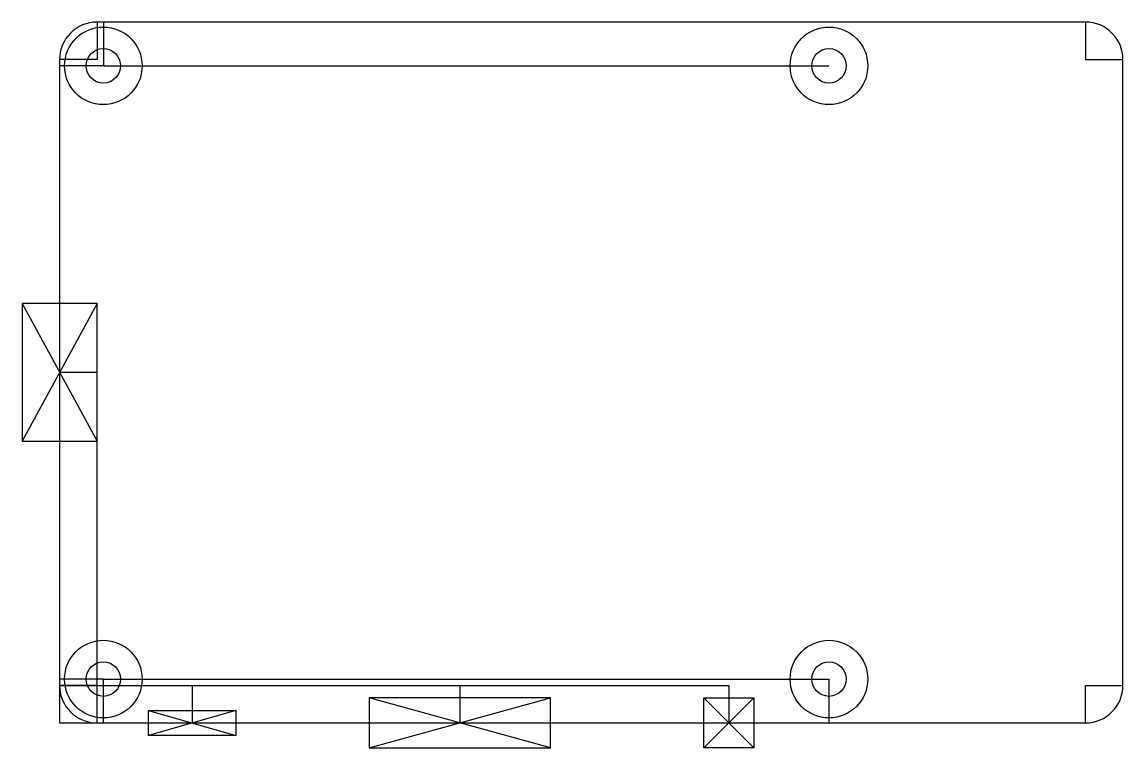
# Model space of a CAD drawing. Header units: millimetres. Extents: x 10.8 to 98.8, y 8.3 to 66.3.
import ezdxf

# ---------------------------------------------------------------- set-up
doc = ezdxf.new("R2010")
doc.units = ezdxf.units.MM
doc.layers.get('0').update_dxf_attribs({"linetype": 'CONTINUOUS'})

msp = doc.modelspace()

# ---------------------------------------------------------------- linework, layer by layer
for p, q in [((16.845, 66.338), (16.845, 63.338)), ((95.845, 66.338), (16.845, 66.338)), ((17.345, 66.338), (17.345, 62.838)), ((95.845, 66.338), (95.845, 63.338)), ((16.845, 63.338), (13.845, 63.338)), ((13.845, 63.338), (13.845, 13.338)), ((17.345, 62.838), (13.845, 62.838)), ((17.345, 62.838), (75.345, 62.838)), ((95.845, 63.338), (98.845, 63.338)), ((98.845, 13.338), (98.845, 63.338)), ((16.845, 43.838), (10.845, 43.838)), ((10.845, 43.838), (10.845, 32.838)), ((16.845, 43.838), (10.845, 32.838)), ((10.845, 43.838), (16.845, 32.838)), ((16.845, 32.838), (16.845, 43.838)), ((16.845, 38.338), (13.845, 38.338)), ((16.845, 10.338), (16.845, 38.338)), ((10.845, 32.838), (16.845, 32.838)), ((17.345, 13.838), (13.845, 13.838)), ((16.845, 13.338), (13.845, 13.338)), ((13.845, 13.338), (24.445, 13.338)), ((13.845, 13.338), (45.845, 13.338)), ((13.845, 13.338), (67.345, 13.338)), ((13.845, 13.338), (13.845, 10.338)), ((16.845, 10.338), (16.845, 13.338)), ((17.345, 10.338), (17.345, 13.838)), ((17.345, 13.838), (75.345, 13.838)), ((24.445, 13.338), (24.445, 10.338)), ((45.845, 13.338), (45.845, 10.338)), ((67.345, 13.338), (67.345, 10.338)), ((75.345, 13.838), (75.345, 10.338)), ((95.845, 10.338), (95.845, 13.338)), ((95.845, 13.338), (98.845, 13.338)), ((53.095, 12.338), (38.595, 12.338)), ((38.595, 12.338), (38.595, 8.338)), ((38.595, 8.338), (53.095, 12.338)), ((53.095, 8.338), (38.595, 12.338)), ((53.095, 8.338), (53.095, 12.338)), ((65.345, 12.338), (69.345, 12.338)), ((65.345, 8.338), (65.345, 12.338)), ((65.345, 12.338), (69.345, 8.338)), ((69.345, 12.338), (65.345, 8.338)), ((69.345, 12.338), (69.345, 8.338)), ((20.945, 11.338), (27.945, 11.338)), ((20.945, 9.338), (20.945, 11.338)), ((20.945, 11.338), (27.945, 9.338)), ((27.945, 11.338), (20.945, 9.338)), ((27.945, 11.338), (27.945, 9.338)), ((13.845, 10.338), (16.845, 10.338)), ((16.845, 10.338), (95.845, 10.338)), ((27.945, 9.338), (20.945, 9.338)), ((38.595, 8.338), (53.095, 8.338)), ((69.345, 8.338), (65.345, 8.338))]:
    msp.add_line(p, q)
for centre, radius in [((17.345, 62.838), 3.1), ((75.345, 62.838), 3.1), ((17.345, 62.838), 1.375), ((75.345, 62.838), 1.375), ((17.345, 13.838), 3.1), ((75.345, 13.838), 3.1), ((17.345, 13.838), 1.375), ((75.345, 13.838), 1.375)]:
    msp.add_circle(centre, radius)
for centre, start, end in [((16.845, 63.338), 90, 180), ((95.845, 63.338), 0, 90), ((16.845, 13.338), 180, 270), ((95.845, 13.338), -90, 0)]:
    msp.add_arc(centre, 3, start, end)

doc.saveas('drawing.dxf')
